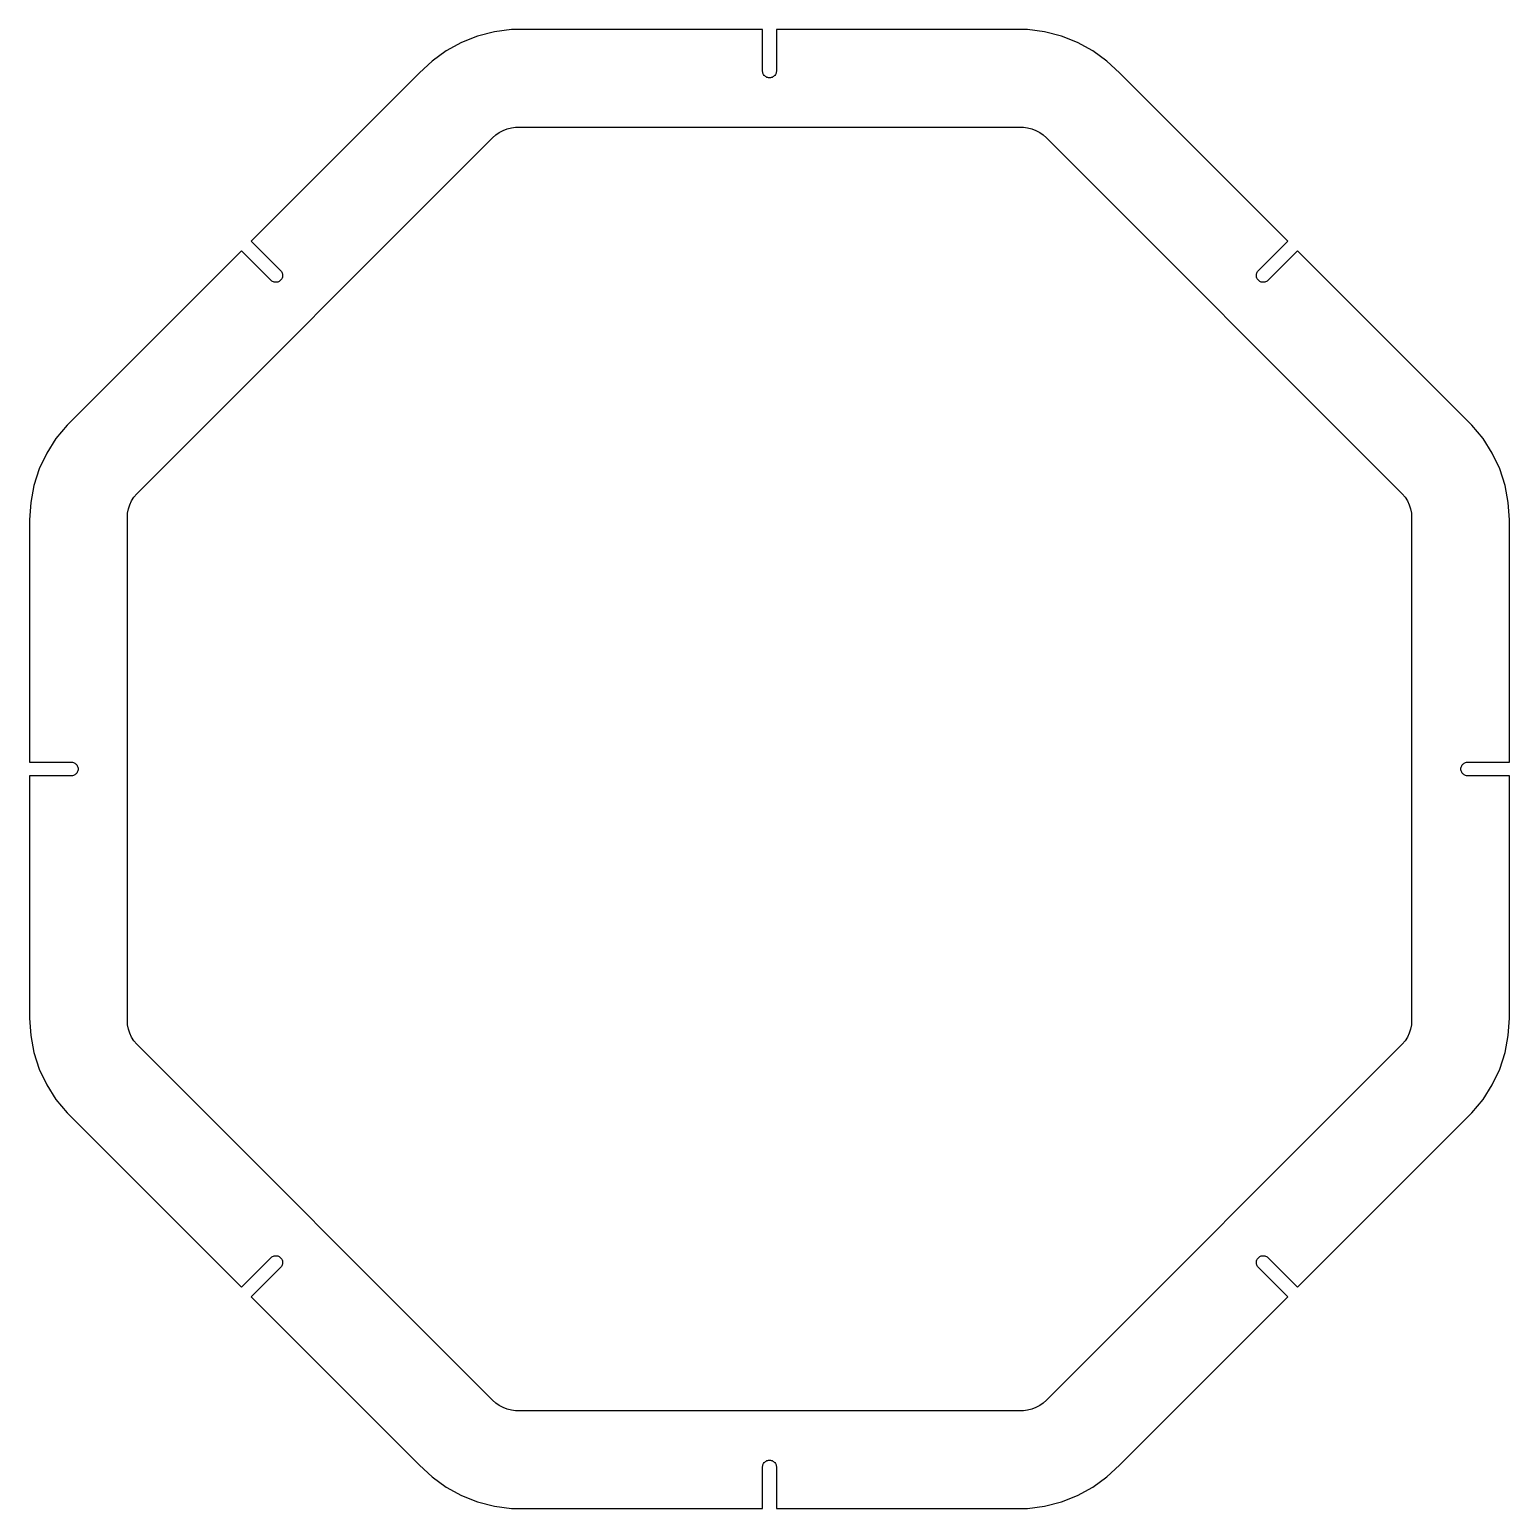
# Model space of a CAD drawing. Header units: metres. Extents: x -107 to 107, y -107 to 107.
import ezdxf

# ---------------------------------------------------------------- set-up
doc = ezdxf.new("R2010")
doc.units = ezdxf.units.M

msp = doc.modelspace()

# ---------------------------------------------------------------- linework, layer by layer
for p, q in [((-44.5614, 105.119), (-46.7624, 103.909)), ((-42.2262, 106.043), (-44.5614, 105.119)), ((-39.7935, 106.668), (-42.2262, 106.043)), ((-37.3017, 106.983), (-39.7935, 106.668)), ((-0.998016, 106.983), (-37.3017, 106.983)), ((-0.998016, 100.937), (-0.998016, 106.983)), ((37.3017, 106.983), (0.998016, 106.983)), ((0.998016, 106.983), (0.998016, 100.937)), ((39.7935, 106.668), (37.3017, 106.983)), ((42.2262, 106.043), (39.7935, 106.668)), ((44.5614, 105.119), (42.2262, 106.043)), ((46.7624, 103.909), (44.5614, 105.119)), ((-46.7624, 103.909), (-48.7943, 102.433)), ((48.7943, 102.433), (46.7624, 103.909)), ((-50.6252, 100.713), (-74.9635, 76.375)), ((-48.7943, 102.433), (-50.6252, 100.713)), ((-0.982285, 100.813), (-0.998016, 100.937)), ((-0.95105, 100.691), (-0.982285, 100.813)), ((-0.904816, 100.574), (-0.95105, 100.691)), ((0.95105, 100.691), (0.904816, 100.574)), ((0.982285, 100.813), (0.95105, 100.691)), ((0.998016, 100.937), (0.982285, 100.813)), ((50.6252, 100.713), (48.7943, 102.433)), ((74.9635, 76.375), (50.6252, 100.713)), ((-0.844315, 100.464), (-0.904816, 100.574)), ((-0.770508, 100.363), (-0.844315, 100.464)), ((-0.68454, 100.271), (-0.770508, 100.363)), ((-0.587784, 100.191), (-0.68454, 100.271)), ((-0.48175, 100.124), (-0.587784, 100.191)), ((-0.368118, 100.07), (-0.48175, 100.124)), ((-0.248688, 100.031), (-0.368118, 100.07)), ((-0.12532, 100.008), (-0.248688, 100.031)), ((0, 100), (-0.12532, 100.008)), ((0.12532, 100.008), (0, 100)), ((0.248688, 100.031), (0.12532, 100.008)), ((0.368118, 100.07), (0.248688, 100.031)), ((0.48175, 100.124), (0.368118, 100.07)), ((0.587784, 100.191), (0.48175, 100.124)), ((0.68454, 100.271), (0.587784, 100.191)), ((0.770508, 100.363), (0.68454, 100.271)), ((0.844315, 100.464), (0.770508, 100.363)), ((0.904816, 100.574), (0.844315, 100.464)), ((-39.5884, 91.7331), (-39.0804, 92.1022)), ((-39.0804, 92.1022), (-38.5302, 92.4047)), ((-38.5302, 92.4047), (-37.9464, 92.6358)), ((-37.9464, 92.6358), (-37.3382, 92.792)), ((-37.3382, 92.792), (-36.7153, 92.8707)), ((-36.7153, 92.8707), (36.7153, 92.8707)), ((36.7153, 92.8707), (37.3382, 92.792)), ((37.3382, 92.792), (37.9464, 92.6358)), ((37.9464, 92.6358), (38.5302, 92.4047)), ((38.5302, 92.4047), (39.0804, 92.1022)), ((39.0804, 92.1022), (39.5884, 91.7331)), ((-91.5254, 39.8241), (-40.0462, 91.3033)), ((-40.0462, 91.3033), (-39.5884, 91.7331)), ((39.5884, 91.7331), (40.0462, 91.3033)), ((40.0462, 91.3033), (91.5254, 39.8241)), ((-76.375, 74.9635), (-101.602, 49.7368)), ((-72.0791, 70.6677), (-76.375, 74.9635)), ((-74.9635, 76.375), (-70.6677, 72.0791)), ((70.6677, 72.0791), (74.9635, 76.375)), ((76.375, 74.9635), (72.0791, 70.6677)), ((101.602, 49.7368), (76.375, 74.9635)), ((-71.9799, 70.5907), (-72.0791, 70.6677)), ((-70.7107, 70.7107), (-70.8049, 70.6276)), ((-70.6276, 70.8049), (-70.7107, 70.7107)), ((-70.6677, 72.0791), (-70.5907, 71.9799)), ((-70.557, 70.9087), (-70.6276, 70.8049)), ((-70.5907, 71.9799), (-70.5268, 71.8718)), ((-70.5, 71.0206), (-70.557, 70.9087)), ((-70.5268, 71.8718), (-70.4769, 71.7565)), ((-70.4575, 71.1388), (-70.5, 71.0206)), ((-70.4769, 71.7565), (-70.4419, 71.6359)), ((-70.4301, 71.2614), (-70.4575, 71.1388)), ((-70.4419, 71.6359), (-70.4222, 71.5119)), ((-70.4183, 71.3864), (-70.4301, 71.2614)), ((-70.4222, 71.5119), (-70.4183, 71.3864)), ((70.4183, 71.3864), (70.4222, 71.5119)), ((70.4301, 71.2614), (70.4183, 71.3864)), ((70.4222, 71.5119), (70.4419, 71.6359)), ((70.4575, 71.1388), (70.4301, 71.2614)), ((70.4419, 71.6359), (70.4769, 71.7565)), ((70.5, 71.0206), (70.4575, 71.1388)), ((70.4769, 71.7565), (70.5268, 71.8718)), ((70.557, 70.9087), (70.5, 71.0206)), ((70.5268, 71.8718), (70.5907, 71.9799)), ((70.6276, 70.8049), (70.557, 70.9087)), ((70.5907, 71.9799), (70.6677, 72.0791)), ((70.7107, 70.7107), (70.6276, 70.8049)), ((70.8049, 70.6276), (70.7107, 70.7107)), ((72.0791, 70.6677), (71.9799, 70.5907)), ((-71.8718, 70.5268), (-71.9799, 70.5907)), ((-71.7565, 70.4769), (-71.8718, 70.5268)), ((-71.6359, 70.4419), (-71.7565, 70.4769)), ((-71.5119, 70.4222), (-71.6359, 70.4419)), ((-71.3864, 70.4183), (-71.5119, 70.4222)), ((-71.2614, 70.4301), (-71.3864, 70.4183)), ((-71.1388, 70.4575), (-71.2614, 70.4301)), ((-71.0206, 70.5), (-71.1388, 70.4575)), ((-70.9087, 70.557), (-71.0206, 70.5)), ((-70.8049, 70.6276), (-70.9087, 70.557)), ((70.9087, 70.557), (70.8049, 70.6276)), ((71.0206, 70.5), (70.9087, 70.557)), ((71.1388, 70.4575), (71.0206, 70.5)), ((71.2614, 70.4301), (71.1388, 70.4575)), ((71.3864, 70.4183), (71.2614, 70.4301)), ((71.5119, 70.4222), (71.3864, 70.4183)), ((71.6359, 70.4419), (71.5119, 70.4222)), ((71.7565, 70.4769), (71.6359, 70.4419)), ((71.8718, 70.5268), (71.7565, 70.4769)), ((71.9799, 70.5907), (71.8718, 70.5268)), ((-101.602, 49.7368), (-103.203, 47.8015)), ((103.203, 47.8015), (101.602, 49.7368)), ((-103.203, 47.8015), (-104.548, 45.6809)), ((104.548, 45.6809), (103.203, 47.8015)), ((-104.548, 45.6809), (-105.618, 43.4083)), ((105.618, 43.4083), (104.548, 45.6809)), ((-105.618, 43.4083), (-106.394, 41.0196)), ((106.394, 41.0196), (105.618, 43.4083)), ((-106.394, 41.0196), (-106.865, 38.5525)), ((106.865, 38.5525), (106.394, 41.0196)), ((-106.865, 38.5525), (-107.022, 36.0458)), ((-92.5294, 38.2419), (-92.2621, 38.8101)), ((-92.2621, 38.8101), (-91.9256, 39.3402)), ((-91.9256, 39.3402), (-91.5254, 39.8241)), ((91.5254, 39.8241), (91.9256, 39.3402)), ((91.9256, 39.3402), (92.2621, 38.8101)), ((92.2621, 38.8101), (92.5294, 38.2419)), ((107.022, 36.0458), (106.865, 38.5525)), ((-92.8806, 36.4013), (-92.8411, 37.028)), ((-92.8806, -36.4013), (-92.8806, 36.4013)), ((-92.8411, 37.028), (-92.7235, 37.6448)), ((-92.7235, 37.6448), (-92.5294, 38.2419)), ((92.5294, 38.2419), (92.7235, 37.6448)), ((92.7235, 37.6448), (92.8411, 37.028)), ((92.8411, 37.028), (92.8806, 36.4013)), ((92.8806, 36.4013), (92.8806, -36.4013)), ((-107.022, 36.0458), (-107.022, 0.998016)), ((107.022, 0.998016), (107.022, 36.0458)), ((-107.022, 0.998016), (-100.937, 0.998016)), ((-100.937, 0.998016), (-100.813, 0.982285)), ((-100.813, 0.982285), (-100.691, 0.95105)), ((-100.691, 0.95105), (-100.574, 0.904816)), ((-100.574, 0.904816), (-100.464, 0.844315)), ((-100.464, 0.844315), (-100.363, 0.770508)), ((-100.363, 0.770508), (-100.271, 0.68454)), ((-100.271, 0.68454), (-100.191, 0.587784)), ((-100.191, 0.587784), (-100.124, 0.48175)), ((-100.124, 0.48175), (-100.07, 0.368118)), ((-100.07, 0.368118), (-100.031, 0.248688)), ((-100.031, 0.248688), (-100.008, 0.12532)), ((-100.008, 0.12532), (-100, 0)), ((-100, 0), (-100.008, -0.12532)), ((100, 0), (100.008, 0.12532)), ((100.008, -0.12532), (100, 0)), ((100.008, 0.12532), (100.031, 0.248688)), ((100.031, 0.248688), (100.07, 0.368118)), ((100.07, 0.368118), (100.124, 0.48175)), ((100.124, 0.48175), (100.191, 0.587784)), ((100.191, 0.587784), (100.271, 0.68454)), ((100.271, 0.68454), (100.363, 0.770508)), ((100.363, 0.770508), (100.464, 0.844315)), ((100.464, 0.844315), (100.574, 0.904816)), ((100.574, 0.904816), (100.691, 0.95105)), ((100.691, 0.95105), (100.813, 0.982285)), ((100.813, 0.982285), (100.937, 0.998016)), ((100.937, 0.998016), (107.022, 0.998016)), ((-100.937, -0.998016), (-107.022, -0.998016)), ((-107.022, -0.998016), (-107.022, -36.0458)), ((-100.813, -0.982285), (-100.937, -0.998016)), ((-100.691, -0.95105), (-100.813, -0.982285)), ((-100.574, -0.904816), (-100.691, -0.95105)), ((-100.464, -0.844315), (-100.574, -0.904816)), ((-100.363, -0.770508), (-100.464, -0.844315)), ((-100.271, -0.68454), (-100.363, -0.770508)), ((-100.191, -0.587784), (-100.271, -0.68454)), ((-100.124, -0.48175), (-100.191, -0.587784)), ((-100.07, -0.368118), (-100.124, -0.48175)), ((-100.031, -0.248688), (-100.07, -0.368118)), ((-100.008, -0.12532), (-100.031, -0.248688)), ((100.031, -0.248688), (100.008, -0.12532)), ((100.07, -0.368118), (100.031, -0.248688)), ((100.124, -0.48175), (100.07, -0.368118)), ((100.191, -0.587784), (100.124, -0.48175)), ((100.271, -0.68454), (100.191, -0.587784)), ((100.363, -0.770508), (100.271, -0.68454)), ((100.464, -0.844315), (100.363, -0.770508)), ((100.574, -0.904816), (100.464, -0.844315)), ((100.691, -0.95105), (100.574, -0.904816)), ((100.813, -0.982285), (100.691, -0.95105)), ((100.937, -0.998016), (100.813, -0.982285)), ((107.022, -0.998016), (100.937, -0.998016)), ((107.022, -36.0458), (107.022, -0.998016)), ((-107.022, -36.0458), (-106.865, -38.5525)), ((106.865, -38.5525), (107.022, -36.0458)), ((-92.8411, -37.028), (-92.8806, -36.4013)), ((-92.7235, -37.6448), (-92.8411, -37.028)), ((-92.5294, -38.2419), (-92.7235, -37.6448)), ((-92.2621, -38.8101), (-92.5294, -38.2419)), ((92.5294, -38.2419), (92.2621, -38.8101)), ((92.7235, -37.6448), (92.5294, -38.2419)), ((92.8411, -37.028), (92.7235, -37.6448)), ((92.8806, -36.4013), (92.8411, -37.028)), ((-106.865, -38.5525), (-106.394, -41.0196)), ((-91.9256, -39.3402), (-92.2621, -38.8101)), ((-91.5254, -39.8241), (-91.9256, -39.3402)), ((-40.0462, -91.3033), (-91.5254, -39.8241)), ((91.5254, -39.8241), (40.0462, -91.3033)), ((91.9256, -39.3402), (91.5254, -39.8241)), ((92.2621, -38.8101), (91.9256, -39.3402)), ((106.394, -41.0196), (106.865, -38.5525)), ((-106.394, -41.0196), (-105.618, -43.4083)), ((105.618, -43.4083), (106.394, -41.0196)), ((-105.618, -43.4083), (-104.548, -45.6809)), ((104.548, -45.6809), (105.618, -43.4083)), ((-104.548, -45.6809), (-103.203, -47.8015)), ((103.203, -47.8015), (104.548, -45.6809)), ((-103.203, -47.8015), (-101.602, -49.7368)), ((101.602, -49.7368), (103.203, -47.8015)), ((-101.602, -49.7368), (-76.375, -74.9635)), ((76.375, -74.9635), (101.602, -49.7368)), ((-72.0791, -70.6677), (-71.9799, -70.5907)), ((-71.9799, -70.5907), (-71.8718, -70.5268)), ((-71.8718, -70.5268), (-71.7565, -70.4769)), ((-71.7565, -70.4769), (-71.6359, -70.4419)), ((-71.6359, -70.4419), (-71.5119, -70.4222)), ((-71.5119, -70.4222), (-71.3864, -70.4183)), ((-71.3864, -70.4183), (-71.2614, -70.4301)), ((-71.2614, -70.4301), (-71.1388, -70.4575)), ((-71.1388, -70.4575), (-71.0206, -70.5)), ((-71.0206, -70.5), (-70.9087, -70.557)), ((-70.9087, -70.557), (-70.8049, -70.6276)), ((-70.8049, -70.6276), (-70.7107, -70.7107)), ((70.7107, -70.7107), (70.8049, -70.6276)), ((70.8049, -70.6276), (70.9087, -70.557)), ((70.9087, -70.557), (71.0206, -70.5)), ((71.0206, -70.5), (71.1388, -70.4575)), ((71.1388, -70.4575), (71.2614, -70.4301)), ((71.2614, -70.4301), (71.3864, -70.4183)), ((71.3864, -70.4183), (71.5119, -70.4222)), ((71.5119, -70.4222), (71.6359, -70.4419)), ((71.6359, -70.4419), (71.7565, -70.4769)), ((71.7565, -70.4769), (71.8718, -70.5268)), ((71.8718, -70.5268), (71.9799, -70.5907)), ((71.9799, -70.5907), (72.0791, -70.6677)), ((-76.375, -74.9635), (-72.0791, -70.6677)), ((-70.6677, -72.0791), (-74.9635, -76.375)), ((-70.7107, -70.7107), (-70.6276, -70.8049)), ((-70.5907, -71.9799), (-70.6677, -72.0791)), ((-70.6276, -70.8049), (-70.557, -70.9087)), ((-70.5268, -71.8718), (-70.5907, -71.9799)), ((-70.557, -70.9087), (-70.5, -71.0206)), ((-70.4769, -71.7565), (-70.5268, -71.8718)), ((-70.5, -71.0206), (-70.4575, -71.1388)), ((-70.4419, -71.6359), (-70.4769, -71.7565)), ((-70.4575, -71.1388), (-70.4301, -71.2614)), ((-70.4222, -71.5119), (-70.4419, -71.6359)), ((-70.4301, -71.2614), (-70.4183, -71.3864)), ((-70.4183, -71.3864), (-70.4222, -71.5119)), ((70.4183, -71.3864), (70.4301, -71.2614)), ((70.4222, -71.5119), (70.4183, -71.3864)), ((70.4419, -71.6359), (70.4222, -71.5119)), ((70.4301, -71.2614), (70.4575, -71.1388)), ((70.4769, -71.7565), (70.4419, -71.6359)), ((70.4575, -71.1388), (70.5, -71.0206)), ((70.5268, -71.8718), (70.4769, -71.7565)), ((70.5, -71.0206), (70.557, -70.9087)), ((70.5907, -71.9799), (70.5268, -71.8718)), ((70.557, -70.9087), (70.6276, -70.8049)), ((70.6677, -72.0791), (70.5907, -71.9799)), ((70.6276, -70.8049), (70.7107, -70.7107)), ((74.9635, -76.375), (70.6677, -72.0791)), ((72.0791, -70.6677), (76.375, -74.9635)), ((-74.9635, -76.375), (-50.6252, -100.713)), ((50.6252, -100.713), (74.9635, -76.375)), ((-39.5884, -91.7331), (-40.0462, -91.3033)), ((-39.0804, -92.1022), (-39.5884, -91.7331)), ((39.5884, -91.7331), (39.0804, -92.1022)), ((40.0462, -91.3033), (39.5884, -91.7331)), ((-38.5302, -92.4047), (-39.0804, -92.1022)), ((-37.9464, -92.6358), (-38.5302, -92.4047)), ((-37.3382, -92.792), (-37.9464, -92.6358)), ((-36.7153, -92.8707), (-37.3382, -92.792)), ((36.7153, -92.8707), (-36.7153, -92.8707)), ((37.3382, -92.792), (36.7153, -92.8707)), ((37.9464, -92.6358), (37.3382, -92.792)), ((38.5302, -92.4047), (37.9464, -92.6358)), ((39.0804, -92.1022), (38.5302, -92.4047)), ((-0.95105, -100.691), (-0.904816, -100.574)), ((-0.904816, -100.574), (-0.844315, -100.464)), ((-0.844315, -100.464), (-0.770508, -100.363)), ((-0.770508, -100.363), (-0.68454, -100.271)), ((-0.68454, -100.271), (-0.587784, -100.191)), ((-0.587784, -100.191), (-0.48175, -100.124)), ((-0.48175, -100.124), (-0.368118, -100.07)), ((-0.368118, -100.07), (-0.248688, -100.031)), ((-0.248688, -100.031), (-0.12532, -100.008)), ((-0.12532, -100.008), (0, -100)), ((0, -100), (0.12532, -100.008)), ((0.12532, -100.008), (0.248688, -100.031)), ((0.248688, -100.031), (0.368118, -100.07)), ((0.368118, -100.07), (0.48175, -100.124)), ((0.48175, -100.124), (0.587784, -100.191)), ((0.587784, -100.191), (0.68454, -100.271)), ((0.68454, -100.271), (0.770508, -100.363)), ((0.770508, -100.363), (0.844315, -100.464)), ((0.844315, -100.464), (0.904816, -100.574)), ((0.904816, -100.574), (0.95105, -100.691)), ((-50.6252, -100.713), (-48.7943, -102.433)), ((-48.7943, -102.433), (-46.7624, -103.909)), ((-0.998016, -100.937), (-0.982285, -100.813)), ((-0.998016, -106.983), (-0.998016, -100.937)), ((-0.982285, -100.813), (-0.95105, -100.691)), ((0.95105, -100.691), (0.982285, -100.813)), ((0.982285, -100.813), (0.998016, -100.937)), ((0.998016, -100.937), (0.998016, -106.983)), ((46.7624, -103.909), (48.7943, -102.433)), ((48.7943, -102.433), (50.6252, -100.713)), ((-46.7624, -103.909), (-44.5614, -105.119)), ((44.5614, -105.119), (46.7624, -103.909)), ((-44.5614, -105.119), (-42.2262, -106.043)), ((-42.2262, -106.043), (-39.7935, -106.668)), ((-39.7935, -106.668), (-37.3017, -106.983)), ((-37.3017, -106.983), (-0.998016, -106.983)), ((0.998016, -106.983), (37.3017, -106.983)), ((37.3017, -106.983), (39.7935, -106.668)), ((39.7935, -106.668), (42.2262, -106.043)), ((42.2262, -106.043), (44.5614, -105.119))]:
    msp.add_line(p, q)

doc.saveas('drawing.dxf')
